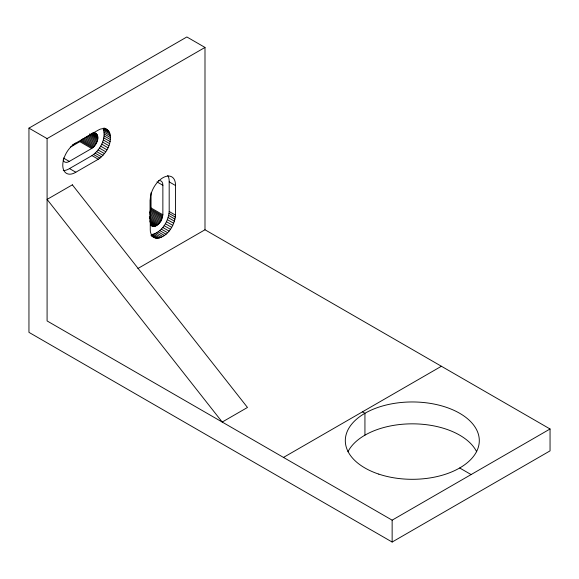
<?xml version="1.0" encoding="UTF-8"?>
<svg xmlns="http://www.w3.org/2000/svg" width="579" height="579" viewBox="0 0 579 579"><rect width="100%" height="100%" fill="white"/><g stroke="black" fill="none" stroke-linecap="round" stroke-linejoin="round"><path stroke-width="0.87" d="M150.692 225.224C154.882 228.654 159.761 223.769 161.483 220.006L149.664 213.188L151.047 207.962L151.054 192.771M161.483 220.006L162.865 214.787L162.873 185.294A8.931 5.16 -60 0 0 158.545 180.634M63.097 159.999A8.931 5.16 -60 0 0 69.292 161.411L91.677 148.485C96.461 145.626 101.274 136.022 94.63 132.729M63.249 170.544A17.862 10.313 -60 0 0 69.494 168.583L91.981 155.606C100.167 149.997 106.384 138.996 103.286 129.023L109.605 132.671C112.695 142.644 106.478 153.645 98.3 159.254L75.813 172.231A17.862 10.313 -60 0 1 62.771 165.181A17.862 10.313 -60 0 1 75.813 143.071M158.132 238.222C153.305 239.026 150.004 234.09 150.25 229.718L150.25 200.11A17.862 10.313 -60 0 1 162.873 177.76A17.862 10.313 -60 0 1 175.502 185.526L175.502 215.142C174.735 225.028 168.315 235.914 158.132 238.222L151.814 234.575C162.004 232.266 168.417 221.381 169.184 211.494L169.184 181.878A17.862 10.313 -60 0 0 167.758 175.488M70.595 147.015L79.859 141.66L83.029 138.772L94.847 145.597M28.95 128.133L186.858 36.962L204.995 47.435L204.995 229.769L550.05 428.988L550.05 450.867L392.142 542.038L28.95 332.353L28.95 128.133L47.087 138.598L204.995 47.435M72.382 145.054L98.3 130.094C101.962 127.691 107.889 128.089 109.605 132.671M137.889 268.511L204.995 229.769M283.493 457.424L441.401 366.261M47.087 138.598L47.087 320.94L392.142 520.159L550.05 428.988M91.677 133.915L94.131 133.127L96.107 133.583M104.864 128.299L106.97 129.515M104.365 128.14L105.769 128.951M104.51 128.306L108.02 130.333M103.286 128.147L108.903 131.39M103.793 130.507L110.111 134.147M104.104 132.157L110.423 135.804M104.206 133.966L110.524 137.614M104.104 135.891L110.423 139.539M103.793 137.903L110.111 141.551M94.413 132.707L96.628 133.988M94.116 132.808L97.069 134.516M93.726 133.018L97.417 135.153M92.502 132.909L97.67 135.891M91.916 133.308L97.829 136.716M103.286 139.973L109.605 143.621M91.229 133.778L97.88 137.621M89.702 133.887L97.829 138.576M102.584 142.065L108.903 145.705M89.55 134.893L97.67 139.582M169.184 181.878L175.502 185.526M88.558 135.5L97.417 140.617M101.701 144.135L108.02 147.783M87.465 136.116L97.069 141.66M86.285 136.724L96.628 142.695M100.652 146.169L106.97 149.816M85.026 137.31L96.107 143.708M84.425 138.28L95.506 144.678M99.45 148.115L105.769 151.763M156.96 181.878L162.873 185.294M82.312 139.619L94.131 146.444M81.552 140.379L93.371 147.204M98.126 149.954L104.444 153.601M80.763 141.037L92.582 147.862M79.859 141.66L91.677 148.485M96.693 151.647L103.004 155.295M95.173 153.167L101.484 156.815M93.595 154.492L99.906 158.139M91.981 155.606L98.3 159.254M169.184 211.494L175.502 215.142M169.032 213.441L175.343 217.089M168.67 215.475L174.988 219.123M168.113 217.552L174.424 221.2M151.047 207.962L162.865 214.787M63.386 158.002L69.292 161.411M150.96 209.062L162.779 215.887M150.779 210.076L162.598 216.901M167.36 219.644L173.678 223.284M150.504 211.111L162.323 217.936M150.127 212.153L161.946 218.978M166.434 221.706L172.752 225.354M149.86 214.614L160.94 221.012M165.348 223.718L171.659 227.366M69.494 168.583L75.813 172.231M149.983 216.003L160.325 221.974M149.31 216.901L159.652 222.872M164.11 225.644L170.429 229.291M149.317 218.153L158.921 223.697M150.033 219.745L158.154 224.435M162.757 227.446L169.075 231.093M149.975 220.802L157.365 225.072M149.91 221.757L156.554 225.593M161.295 229.103L167.613 232.744M150.583 223.016L155.751 225.998M150.526 223.718L154.962 226.28M150.497 224.297L154.195 226.425M150.511 224.739L153.464 226.44M150.569 225.043L152.791 226.324M159.761 230.572L166.079 234.22M158.176 231.853L164.487 235.494M156.554 232.903L162.873 236.55M154.94 233.713L161.259 237.361M153.355 234.278L159.666 237.926M151.061 235.009L156.677 238.251M151.105 235.581L155.317 238.012M151.98 236.297L154.086 237.513M362.447 411.843L364.936 413.283L364.936 435.162M459.683 467.984L471.096 474.57M152.176 226.078L150.793 224.587L150.25 222.075L150.243 199.733M392.142 520.159L392.142 542.038M347.957 451.758A66.998 38.677 0 0 1 412.313 423.835A66.998 38.677 0 0 1 476.662 451.758M72.353 184.831L47.087 199.415L222.213 422.048L247.479 407.464L72.353 184.831M378.811 474.129A66.998 38.677 0 0 0 479.303 440.633A66.998 38.677 0 0 0 378.811 407.138A66.998 38.677 0 0 0 378.811 474.129"/></g></svg>
